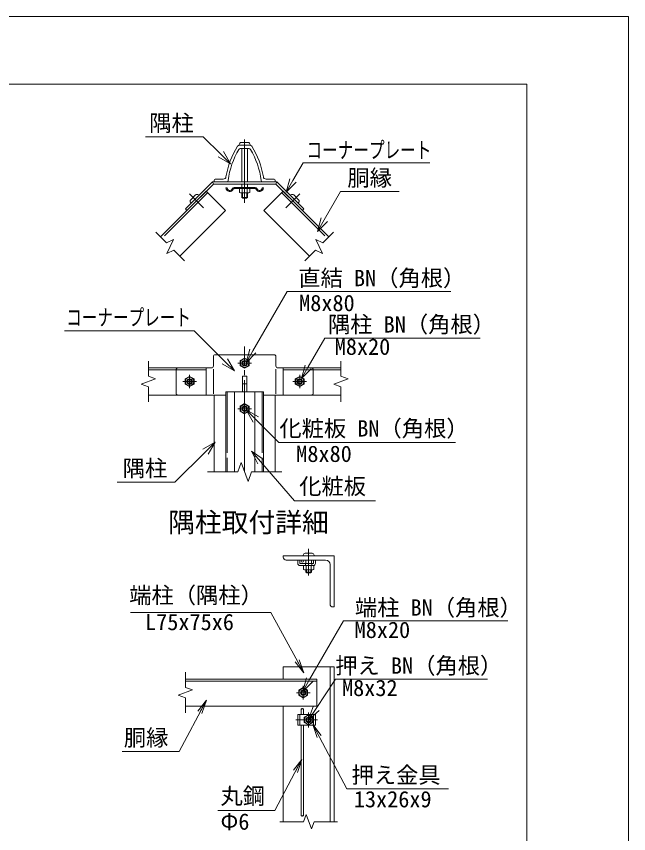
# Model space of a CAD drawing. Units: millimetres, scale not verified. Extents: x -4200 to 4200, y -2970 to 2970.
# Drawn here: x 2398 to 4200, y 564 to 2970 of the extents above; entities that cross this region are included whole.
import ezdxf
from ezdxf.enums import TextEntityAlignment as Align

# ---------------------------------------------------------------- set-up
doc = ezdxf.new("R2010")
doc.units = ezdxf.units.MM
doc.header["$LTSCALE"] = 15
doc.linetypes.add('LONG_CHAIN', pattern=[21, 18, -1, 1, -1])
doc.linetypes.add('LONG_DASHED2', pattern=[13, 12, -1])
for name, color, linetype, lineweight in [('0-0_D-STR1', 1, 'Continuous', 9), ('0-1_D-BMK', 2, 'LONG_CHAIN', 9), ('0-2_D-STR-DIM', 7, 'Continuous', 9), ('0-6_0', 7, 'Continuous', 9), ('0-7_D-STR-TXT', 7, 'Continuous', 9), ('0-9_D-STR3', 3, 'Continuous', 9), ('0-B_D-TTL', 2, 'Continuous', 9)]:
    doc.layers.add(name, color=color, linetype=linetype, lineweight=lineweight)
doc.layers.add('0-8_D-TTL-TXT', color=7, linetype='Continuous')
doc.styles.add('ＭＳ ゴシック', font='')
doc.styles.get('ＭＳ ゴシック').set_extended_font_data('MS Gothic')

# ---------------------------------------------------------------- blocks, each defined once
blk = doc.blocks.new('MLeader9')
at = {"layer": '0-6_0'}
blk.add_line((3028.22, 2536.31), (2999.77, 2564.43), dxfattribs=at)
for points in [[(2999.77, 2564.43), (2947.81, 2615.78), (2785.41, 2615.78), (2778.21, 2615.78)], [(3007.31, 2572.05), (3028.22, 2536.31), (2992.24, 2556.8)]]:
    blk.add_lwpolyline(points, dxfattribs=at)
blk = doc.blocks.new('MLeader10')
at = {"layer": '0-6_0'}
blk.add_line((3192.33, 2452.07), (3212.12, 2486.84), dxfattribs=at)
for points in [[(3212.12, 2486.84), (3241.85, 2539.06), (3607.82, 2539.06), (3615.02, 2539.06)], [(3221.44, 2481.53), (3192.33, 2452.07), (3202.81, 2492.14)]]:
    blk.add_lwpolyline(points, dxfattribs=at)
blk = doc.blocks.new('MLeader11')
at = {"layer": '0-6_0'}
blk.add_line((3284.28, 2336.7), (3304.28, 2371.35), dxfattribs=at)
for points in [[(3304.28, 2371.35), (3351.99, 2453.98), (3517.74, 2453.98), (3524.94, 2453.98)], [(3313.56, 2365.99), (3284.28, 2336.7), (3295, 2376.7)]]:
    blk.add_lwpolyline(points, dxfattribs=at)
blk = doc.blocks.new('MLeader12')
at = {"layer": '0-6_0'}
blk.add_line((3039.75, 1926.13), (3011.46, 1954.42), dxfattribs=at)
for points in [[(3011.46, 1954.42), (2921.25, 2044.63), (2547.03, 2044.63), (2539.83, 2044.63)], [(3019.04, 1962), (3039.75, 1926.13), (3003.88, 1946.84)]]:
    blk.add_lwpolyline(points, dxfattribs=at)
blk = doc.blocks.new('MLeader13')
at = {"layer": '0-6_0'}
blk.add_line((2983.14, 1716.7), (2954.86, 1688.41), dxfattribs=at)
for points in [[(2947.28, 1695.99), (2983.14, 1716.7), (2962.44, 1680.83)], [(2954.86, 1688.41), (2864.64, 1598.2), (2702.24, 1598.2), (2695.04, 1598.2)]]:
    blk.add_lwpolyline(points, dxfattribs=at)
blk = doc.blocks.new('MLeader14')
at = {"layer": '0-7_D-STR-TXT'}
blk.add_line((3090.18, 1689.53), (3116.32, 1659.25), dxfattribs=at)
for points in [[(3108.21, 1652.25), (3090.18, 1689.53), (3124.43, 1666.26)], [(3116.32, 1659.25), (3216.35, 1543.42), (3447.77, 1543.42), (3454.97, 1543.42)]]:
    blk.add_lwpolyline(points, dxfattribs=at)
blk = doc.blocks.new('_Open')
at = {"layer": '0-6_0'}
blk.add_line((-15, 2.5), (0, 0), dxfattribs=at)
blk.add_lwpolyline([(-15, -2.5), (0, 0), (-15, 0)], dxfattribs=at)
blk = doc.blocks.new('MLeader16')
at = {"layer": '0-7_D-STR-TXT'}
blk.add_line((3074.43, 1811.34), (3102.72, 1783.05), dxfattribs=at)
for points in [[(3095.14, 1775.47), (3074.43, 1811.34), (3110.3, 1790.63)], [(3102.72, 1783.05), (3170.64, 1715.13), (3683.08, 1715.13), (3690.28, 1715.13)]]:
    blk.add_lwpolyline(points, dxfattribs=at)
blk = doc.blocks.new('MLeader17')
at = {"layer": '0-6_0'}
blk.add_line((3073.93, 1950.37), (3093.94, 1985), dxfattribs=at)
for points in [[(3093.94, 1985), (3194.91, 2159.71), (3669.08, 2159.71), (3676.28, 2159.71)], [(3103.22, 1979.64), (3073.93, 1950.37), (3084.66, 1990.37)]]:
    blk.add_lwpolyline(points, dxfattribs=at)
blk = doc.blocks.new('MLeader18')
at = {"layer": '0-6_0'}
blk.add_line((3258.21, 898.88), (3280.31, 932.22), dxfattribs=at)
for points in [[(3280.31, 932.22), (3337.4, 1018.31), (3777.17, 1018.31), (3784.37, 1018.31)], [(3289.25, 926.29), (3258.21, 898.88), (3271.38, 938.14)]]:
    blk.add_lwpolyline(points, dxfattribs=at)
blk = doc.blocks.new('MLeader19')
at = {"layer": '0-6_0'}
blk.add_line((3240.81, 982.77), (3260.78, 1017.42), dxfattribs=at)
for points in [[(3260.78, 1017.42), (3360.59, 1190.58), (3836.97, 1190.58), (3844.17, 1190.58)], [(3270.07, 1012.07), (3240.81, 982.77), (3251.5, 1022.77)]]:
    blk.add_lwpolyline(points, dxfattribs=at)
blk = doc.blocks.new('MLeader22')
at = {"layer": '0-6_0'}
blk.add_line((3236.75, 1903.48), (3256.8, 1938.09), dxfattribs=at)
for points in [[(3256.8, 1938.09), (3305.94, 2022.9), (3755.71, 2022.9), (3762.91, 2022.9)], [(3266.08, 1932.72), (3236.75, 1903.48), (3247.53, 1943.46)]]:
    blk.add_lwpolyline(points, dxfattribs=at)

msp = doc.modelspace()

# ---------------------------------------------------------------- linework, layer by layer
at = {"layer": '0-0_D-STR1'}
for p, q in [((3054.91, 2590.84), (3084.93, 2590.84)), ((3057.04, 2580.84), (3082.8, 2580.84)), ((2979.92, 2482.84), (2979.92, 2487.84)), ((2979.92, 2482.84), (2979.92, 2487.84)), ((3016.63, 2482.84), (2979.92, 2482.84)), ((3007.07, 2490.84), (2982.92, 2490.84)), ((3123.21, 2482.84), (3159.92, 2482.84)), ((3132.77, 2490.84), (3156.92, 2490.84)), ((3159.92, 2482.84), (3159.92, 2487.84)), ((2956.71, 2455.22), (2822.36, 2320.87)), ((2956.71, 2455.22), (3013.28, 2398.65)), ((3018.12, 2465.64), (3014.92, 2465.21)), ((3039.39, 2466.44), (3100.45, 2466.44)), ((3039.4, 2463.24), (3100.44, 2463.24)), ((3121.72, 2465.64), (3124.92, 2465.21)), ((3183.13, 2455.22), (3126.56, 2398.65)), ((3183.13, 2455.22), (3317.48, 2320.87)), ((3013.28, 2398.65), (2878.93, 2264.3)), ((3126.56, 2398.65), (3260.91, 2264.3)), ((2786.82, 1934.95), (2956.71, 1934.95)), ((2786.82, 1928.95), (2956.71, 1928.95)), ((2956.71, 1934.95), (2956.71, 1854.95)), ((3353.02, 1934.95), (3183.13, 1934.95)), ((3183.13, 1934.95), (3183.13, 1854.95)), ((3353.02, 1928.95), (3183.13, 1928.95)), ((2786.82, 1854.95), (2956.71, 1854.95)), ((2979.92, 1628.7), (2979.92, 1854.95)), ((3014.92, 1864.95), (3014.92, 1628.7)), ((3124.92, 1864.95), (3014.92, 1864.95)), ((3039.92, 1864.95), (3039.92, 1628.7)), ((3099.92, 1864.95), (3099.92, 1628.7)), ((3124.92, 1864.95), (3124.92, 1628.7)), ((3159.92, 1628.7), (3159.92, 1854.95)), ((3353.02, 1854.95), (3183.13, 1854.95)), ((3183.21, 1381.36), (3333.21, 1381.36)), ((3183.21, 1378.36), (3183.21, 1381.36)), ((3333.21, 1381.36), (3333.21, 1231.36)), ((3308.21, 1369.36), (3192.21, 1369.36)), ((3321.21, 1240.36), (3321.21, 1356.36)), ((3333.21, 1231.36), (3330.21, 1231.36)), ((3183.21, 1054.88), (3333.21, 1054.88)), ((3183.21, 1018.88), (3183.21, 1054.88)), ((3321.21, 1054.88), (3321.21, 598.76)), ((3333.21, 1054.88), (3333.21, 598.76)), ((3282.21, 1018.88), (2895.36, 1018.88)), ((3282.21, 1012.88), (2895.36, 1012.88)), ((3282.21, 938.88), (3282.21, 1018.88)), ((3282.21, 938.88), (2895.36, 938.88)), ((3183.21, 598.76), (3183.21, 938.88))]:
    msp.add_line(p, q, dxfattribs=at)
at = {"layer": '0-0_D-STR1', "linetype": 'LONG_DASHED2'}
for p, q in [((2960.95, 2450.98), (2826.6, 2316.63)), ((3178.89, 2450.98), (3313.24, 2316.63)), ((3018.12, 1864.95), (3018.12, 1628.7)), ((3121.72, 1864.95), (3121.72, 1628.7))]:
    msp.add_line(p, q, dxfattribs=at)
at = {"layer": '0-0_D-STR1'}
for centre, radius, start, end in [((3251.92, 2459.44), 240, 147.73028, 170.85863), ((3251.92, 2459.44), 232, 149.15113, 173.11764), ((3054.91, 2583.84), 7, 90, 147.73028), ((3057.04, 2575.84), 5, 90, 149.15113), ((3082.8, 2575.84), 5, 30.84887, 90), ((3084.93, 2583.84), 7, 32.26972, 90), ((2887.92, 2459.44), 232, 6.88236, 30.84887), ((2887.92, 2459.44), 240, 9.14137, 32.26972), ((2982.92, 2487.84), 3, 90, 180), ((3007.07, 2498.84), 8, 270, 350.85863), ((3016.63, 2487.84), 5, 270, 353.11764), ((3123.21, 2487.84), 5, 186.88236, 270), ((3132.77, 2498.84), 8, 189.14137, 270), ((3156.92, 2487.84), 3, 0, 90), ((3026.12, 2465.64), 11.21, 182.19864, 337.12847), ((3026.12, 2465.64), 8, 180, 337.11462), ((3039.39, 2460.04), 6.4, 90, 157.11462), ((3039.4, 2460.04), 3.2, 90, 157.12847), ((3100.44, 2460.04), 3.2, 22.87153, 90), ((3100.45, 2460.04), 6.4, 22.88538, 90), ((3113.72, 2465.64), 11.21, 202.87153, 357.80136), ((3113.72, 2465.64), 8, 202.88538, 0), ((3192.21, 1378.36), 9, 180, 270), ((3308.21, 1356.36), 13, 360, 90), ((3330.21, 1240.36), 9, 180, 270)]:
    msp.add_arc(centre, radius, start, end, dxfattribs=at)
at = {"layer": '0-1_D-BMK'}
for p, q in [((3069.92, 2607.58), (3069.92, 2421.19)), ((2907.67, 2447.69), (2949.17, 2406.19)), ((3232.17, 2447.69), (3190.67, 2406.19)), ((3069.92, 1628.7), (3069.92, 1997.68)), ((3089.92, 1948.95), (3049.92, 1948.95)), ((2907.92, 1914.95), (2907.92, 1874.95)), ((3231.92, 1914.95), (3231.92, 1874.95)), ((2927.92, 1894.95), (2887.92, 1894.95)), ((3211.92, 1894.95), (3251.92, 1894.95)), ((3089.92, 1814.95), (3049.92, 1814.95)), ((3258.21, 1324.36), (3258.21, 1402.42)), ((3242.21, 958.88), (3242.21, 998.88)), ((3262.21, 978.88), (3222.21, 978.88)), ((3258.21, 920.88), (3258.21, 876.88)), ((3284.21, 898.88), (3220.21, 898.88))]:
    msp.add_line(p, q, dxfattribs=at)
at = {"layer": '0-2_D-STR-DIM'}
for p, q in [((2808.21, 2335.02), (2839.76, 2303.47)), ((3331.63, 2335.02), (3300.08, 2303.47)), ((3279.69, 2312.98), (3298.71, 2272.2)), ((3300.08, 2303.47), (3279.69, 2312.98)), ((2861.52, 2281.71), (2893.07, 2250.16)), ((3278.32, 2281.71), (3246.77, 2250.16)), ((3298.71, 2272.2), (3278.32, 2281.71)), ((2786.82, 1955.21), (2786.82, 1910.6)), ((3353.02, 1955.21), (3353.02, 1910.6)), ((2807.96, 1902.9), (2765.67, 1887.51)), ((2786.82, 1910.6), (2807.96, 1902.9)), ((2765.67, 1887.51), (2786.82, 1879.82)), ((2786.82, 1879.82), (2786.82, 1835.21)), ((3353.02, 1879.82), (3353.02, 1835.21)), ((3049.4, 1628.7), (3059.66, 1656.89)), ((3059.66, 1656.89), (3080.18, 1600.51)), ((2960.92, 1628.7), (3049.4, 1628.7)), ((3080.18, 1600.51), (3090.44, 1628.7)), ((3090.44, 1628.7), (3178.92, 1628.7)), ((3090.44, 1628.7), (3161.92, 1628.7)), ((2895.36, 1039.14), (2895.36, 994.53)), ((2916.51, 986.84), (2874.22, 971.45)), ((2895.36, 994.53), (2916.51, 986.84)), ((2874.22, 971.45), (2895.36, 963.75)), ((2895.36, 963.75), (2895.36, 919.14)), ((3251.25, 619.9), (3243.55, 598.76)), ((3266.64, 577.62), (3251.25, 619.9)), ((3173.21, 598.76), (3243.55, 598.76)), ((3274.33, 598.76), (3266.64, 577.62)), ((3274.33, 598.76), (3343.21, 598.76))]:
    msp.add_line(p, q, dxfattribs=at)
for points in [[(2839.76, 2303.47), (2860.15, 2312.98), (2841.13, 2272.2), (2861.52, 2281.71)], [(3353.02, 1910.6), (3374.17, 1902.9), (3331.88, 1887.51), (3353.02, 1879.82)]]:
    msp.add_lwpolyline(points, dxfattribs=at)
at = {"layer": '0-6_0'}
for centre, start, end in [((3237.81, 618.26), 228.88791, 311.11209), ((3241.01, 614.6), 48.88791, 131.11209), ((3241.01, 618.26), 228.88791, 311.11209)]:
    msp.add_arc(centre, 2.43, start, end, dxfattribs=at)
at = {"layer": '0-7_D-STR-TXT'}
for points in [[(2733.99, 1214.83), (3146.66, 1214.83), (3243, 1039.48)], [(2709.63, 805.73), (2877.31, 805.73), (2956.28, 954.63)], [(3670.12, 696.32), (3370.77, 696.32), (3271.5, 883.7)], [(2990.78, 631.87), (3158.45, 631.87), (3237.43, 780.78)]]:
    msp.add_lwpolyline(points, dxfattribs=at)
at = {"layer": '0-9_D-STR3'}
for p, q in [((3079.92, 2598.84), (3059.92, 2598.84)), ((3053.92, 2592.84), (3053.92, 2590.84)), ((3085.92, 2590.84), (3053.92, 2590.84)), ((3061.92, 2580.84), (3061.92, 2482.84)), ((3077.92, 2580.84), (3077.92, 2482.84)), ((3085.92, 2592.84), (3085.92, 2590.84)), ((2975.27, 2482.84), (2895.61, 2403.18)), ((2977.92, 2476.44), (2900.14, 2398.65)), ((2977.92, 2476.44), (3161.92, 2476.44)), ((3054.91, 2463.24), (3054.91, 2451.69)), ((3054.91, 2463.24), (3084.93, 2463.24)), ((3061.92, 2476.44), (3061.92, 2466.44)), ((3062.41, 2463.24), (3062.41, 2451.69)), ((3077.43, 2463.24), (3077.43, 2451.69)), ((3077.92, 2476.44), (3077.92, 2466.44)), ((3084.93, 2463.24), (3084.93, 2451.69)), ((3161.92, 2476.44), (3239.7, 2398.65)), ((2925.31, 2444.19), (2911.17, 2430.05)), ((2933.8, 2444.19), (2935.21, 2442.78)), ((3054.91, 2451.69), (3057.42, 2450.24)), ((3057.42, 2450.24), (3082.42, 2450.24)), ((3061.92, 2450.24), (3061.92, 2437.24)), ((3063.42, 2450.24), (3063.42, 2437.24)), ((3075.52, 2434.84), (3064.32, 2434.84)), ((3077.92, 2437.24), (3075.52, 2434.84)), ((3076.42, 2450.24), (3076.42, 2437.24)), ((3077.92, 2450.24), (3077.92, 2437.24)), ((3084.93, 2451.69), (3082.42, 2450.24)), ((3206.04, 2444.19), (3204.63, 2442.78)), ((3214.53, 2444.19), (3228.67, 2430.05)), ((2911.17, 2421.57), (2912.58, 2420.15)), ((3228.67, 2421.57), (3227.26, 2420.15)), ((2900.14, 2398.65), (2895.61, 2403.18)), ((3239.7, 2398.65), (3244.23, 2403.18)), ((2983.92, 1973.95), (3155.92, 1973.95)), ((2977.92, 1967.95), (2977.92, 1940.95)), ((3069.92, 1963.96), (3056.92, 1956.45)), ((3056.92, 1956.45), (3056.92, 1941.44)), ((3082.92, 1956.45), (3069.92, 1963.96)), ((3082.92, 1941.44), (3082.92, 1956.45)), ((3161.92, 1967.95), (3161.92, 1940.95)), ((2873.92, 1934.95), (2971.92, 1934.95)), ((2977.92, 1858.95), (2977.92, 1930.96)), ((3056.92, 1941.44), (3069.92, 1933.94)), ((3069.92, 1933.94), (3082.92, 1941.44)), ((3161.92, 1858.95), (3161.92, 1931.14)), ((3167.92, 1934.95), (3265.92, 1934.95)), ((3063.92, 1910.95), (3063.92, 1866.9)), ((3075.92, 1910.95), (3063.92, 1910.95)), ((3075.92, 1910.95), (3075.92, 1866.9)), ((3218.92, 1902.45), (3231.92, 1909.96)), ((3218.92, 1887.44), (3218.92, 1902.45)), ((3231.92, 1909.96), (3244.92, 1902.45)), ((3244.92, 1902.45), (3244.92, 1887.44)), ((3075.92, 1888.3), (3063.92, 1888.3)), ((3231.92, 1879.94), (3218.92, 1887.44)), ((3244.92, 1887.44), (3231.92, 1879.94)), ((2873.92, 1854.95), (3014.92, 1854.95)), ((3124.92, 1854.95), (3265.92, 1854.95)), ((3069.92, 1829.96), (3056.92, 1822.45)), ((3082.92, 1822.45), (3069.92, 1829.96)), ((3056.92, 1822.45), (3056.92, 1807.44)), ((3056.92, 1807.44), (3069.92, 1799.94)), ((3069.92, 1799.94), (3082.92, 1807.44)), ((3082.92, 1807.44), (3082.92, 1822.45)), ((3242.21, 1383.36), (3242.21, 1381.36)), ((3268.21, 1389.36), (3248.21, 1389.36)), ((3274.21, 1383.36), (3274.21, 1381.36)), ((3226.21, 1359.36), (3226.21, 1369.36)), ((3226.21, 1369.36), (3232.21, 1369.36)), ((3232.21, 1360.36), (3232.21, 1369.36)), ((3232.21, 1353.36), (3272.21, 1353.36)), ((3233.21, 1359.36), (3271.21, 1359.36)), ((3243.2, 1353.36), (3243.2, 1341.81)), ((3243.2, 1353.36), (3273.22, 1353.36)), ((3249.21, 1353.36), (3249.21, 1359.36)), ((3250.21, 1359.36), (3250.21, 1369.36)), ((3250.7, 1353.36), (3250.7, 1341.81)), ((3265.71, 1353.36), (3265.71, 1341.81)), ((3266.21, 1359.36), (3266.21, 1369.36)), ((3267.21, 1353.36), (3267.21, 1359.36)), ((3272.21, 1360.36), (3272.21, 1369.36)), ((3272.21, 1369.36), (3278.21, 1369.36)), ((3273.22, 1353.36), (3273.22, 1341.81)), ((3278.21, 1359.36), (3278.21, 1369.36)), ((3243.2, 1341.81), (3245.71, 1340.36)), ((3245.71, 1340.36), (3270.71, 1340.36)), ((3250.21, 1340.36), (3250.21, 1333.76)), ((3251.71, 1340.36), (3251.71, 1332.26)), ((3263.81, 1331.36), (3252.61, 1331.36)), ((3266.21, 1333.76), (3263.81, 1331.36)), ((3264.71, 1340.36), (3264.71, 1332.26)), ((3266.21, 1340.36), (3266.21, 1333.76)), ((3273.22, 1341.81), (3270.71, 1340.36)), ((3242.21, 993.89), (3229.21, 986.39)), ((3255.21, 986.39), (3242.21, 993.89)), ((3229.21, 986.39), (3229.21, 971.38)), ((3229.21, 971.38), (3242.21, 963.87)), ((3242.21, 963.87), (3255.21, 971.38)), ((3255.21, 971.38), (3255.21, 986.39)), ((3226.21, 914.88), (3226.21, 882.88)), ((3236.21, 914.88), (3236.21, 931.38)), ((3242.61, 914.88), (3242.61, 931.38)), ((3258.21, 913.89), (3245.21, 906.39)), ((3245.21, 906.39), (3245.21, 891.38)), ((3245.21, 891.38), (3258.21, 883.87)), ((3271.21, 906.39), (3258.21, 913.89)), ((3258.21, 883.87), (3271.21, 891.38)), ((3271.21, 891.38), (3271.21, 906.39)), ((3226.21, 882.88), (3278.21, 882.88)), ((3236.21, 616.43), (3236.21, 882.88)), ((3242.61, 616.43), (3242.61, 882.88))]:
    msp.add_line(p, q, dxfattribs=at)
at = {"layer": '0-9_D-STR3', "linetype": 'LONG_DASHED2'}
for p, q in [((2867.92, 1928.95), (2867.92, 1860.95)), ((3271.92, 1928.95), (3271.92, 1860.95)), ((3232.21, 914.88), (3232.21, 882.88)), ((3272.21, 914.88), (3272.21, 882.88))]:
    msp.add_line(p, q, dxfattribs=at)
at = {"layer": '0-9_D-STR3'}
for points in [[(2977.92, 2476.44), (2975.27, 2482.84), (3164.57, 2482.84)], [(3161.92, 2476.44), (3164.57, 2482.84), (3244.23, 2403.18)], [(3077.92, 2437.24), (3061.92, 2437.24), (3064.32, 2434.84)], [(3266.21, 1333.76), (3250.21, 1333.76), (3252.61, 1331.36)], [(3226.21, 914.88), (3278.21, 914.88), (3278.21, 882.88)]]:
    msp.add_lwpolyline(points, dxfattribs=at)
msp.add_lwpolyline([(2920.92, 1902.45), (2907.92, 1909.96), (2894.92, 1902.45), (2894.92, 1887.44), (2907.92, 1879.94), (2920.92, 1887.44)], close=True, dxfattribs=at)
for centre, radius in [((3069.92, 1948.95), 12.5), ((3069.92, 1948.95), 8), ((3069.92, 1948.95), 5.6), ((2907.92, 1894.95), 12.5), ((2907.92, 1894.95), 8), ((3231.92, 1894.95), 12.5), ((3231.92, 1894.95), 8), ((2907.92, 1894.95), 5.6), ((3231.92, 1894.95), 5.6), ((3069.92, 1814.95), 12.5), ((3069.92, 1814.95), 8), ((3069.92, 1814.95), 5.6), ((3239.41, 1366.16), 3.2), ((3242.21, 978.88), 12.5), ((3242.21, 978.88), 8), ((3242.21, 978.88), 5.6), ((3258.21, 898.88), 12.5), ((3258.21, 898.88), 8), ((3258.21, 898.88), 5.6)]:
    msp.add_circle(centre, radius, dxfattribs=at)
for centre, radius, start, end in [((3059.92, 2592.84), 6, 90, 180), ((3079.92, 2592.84), 6, 0, 90), ((2929.55, 2439.95), 6, 45, 135), ((3058.66, 2457.17), 6.64, 235.61585, 304.38416), ((3069.92, 2475.36), 24.84, 252.4121, 287.5879), ((3081.18, 2457.17), 6.64, 235.61586, 304.38414), ((3210.29, 2439.95), 6, 45, 135), ((2915.41, 2425.81), 6, 135, 225), ((3224.43, 2425.81), 6, 315, 45), ((2983.92, 1967.95), 6, 90, 180), ((3155.92, 1967.95), 6, 0, 90), ((2971.92, 1940.95), 6, 270, 0), ((3167.92, 1940.95), 6, 180, 270), ((3248.21, 1383.36), 6, 90, 180), ((3268.21, 1383.36), 6, 0, 90), ((3232.21, 1359.36), 6, 180, 270), ((3233.21, 1360.36), 1, 180, 270), ((3271.21, 1360.36), 1, 270, 0), ((3272.21, 1359.36), 6, 270, 0), ((3246.95, 1347.3), 6.64, 235.61585, 304.38416), ((3258.21, 1365.49), 24.84, 252.4121, 287.5879), ((3269.46, 1347.3), 6.64, 235.61586, 304.38414), ((3237.81, 929.55), 2.43, 48.88791, 131.11209), ((3237.81, 933.22), 2.43, 228.88791, 311.11209), ((3241.01, 929.55), 2.43, 48.88791, 131.11209)]:
    msp.add_arc(centre, radius, start, end, dxfattribs=at)
at = {"layer": '0-9_D-STR3', "linetype": 'LONG_DASHED2'}
for centre, start, end in [((2873.92, 1928.95), 90, 180), ((3265.92, 1928.95), 0, 90), ((2873.92, 1860.95), 180, 270), ((3265.92, 1860.95), 270, 0)]:
    msp.add_arc(centre, 6, start, end, dxfattribs=at)
at = {"layer": '0-B_D-TTL', "color": 7}
msp.add_lwpolyline([(-4200.11, -2969.92), (4199.89, -2969.92), (4199.89, 2970.08), (-4200.11, 2970.08)], close=True, dxfattribs=at)
at = {"layer": '0-B_D-TTL'}
msp.add_lwpolyline([(-3900.11, 2770.08), (3899.89, 2770.08), (3899.89, -2769.92), (-3900.11, -2769.92)], close=True, dxfattribs=at)

# ---------------------------------------------------------------- block references
at = {"layer": '0-6_0'}
for name in ['MLeader9', 'MLeader10', 'MLeader11', 'MLeader17', 'MLeader12', 'MLeader22', 'MLeader13', 'MLeader19', 'MLeader18']:
    msp.add_blockref(name, (0, 0), dxfattribs=at)
at = {"layer": '0-7_D-STR-TXT'}
for name in ['MLeader16', 'MLeader14']:
    msp.add_blockref(name, (0, 0), dxfattribs=at)
at = {"layer": '0-7_D-STR-TXT', "xscale": 2.666667, "yscale": 2.666667}
for p, rotation in [((3243.96, 1037.73), 298.78475), ((2957.22, 956.4), 62.05959), ((3270.57, 885.47), 117.91483), ((3238.36, 782.54), 62.05959)]:
    msp.add_blockref('_Open', p, dxfattribs=dict(at, rotation=rotation))

# ---------------------------------------------------------------- texts
at = {"layer": '0-7_D-STR-TXT', "style": 'ＭＳ ゴシック'}
for s, p in [('隅柱', (2789.1, 2617.43)), ('胴縁', (3372.29, 2456.21)), ('直結 BN（角根）', (3227.81, 2161.27)), ('M8x80', (3230.23, 2087.76)), ('隅柱 BN（角根）', (3315.16, 2024.83)), ('M8x20', (3334.97, 1959.13)), ('化粧板 BN（角根）', (3172.05, 1718.57)), ('M8x80', (3221.74, 1643.81)), ('隅柱', (2710.98, 1601.12)), ('化粧板', (3230.36, 1548.19)), ('端柱（隅柱）', (2730.19, 1227.41)), ('端柱 BN（角根）', (3394.36, 1191.2)), ('L75x75x6', (2776.83, 1148.55)), ('M8x20', (3393.51, 1125.51)), ('押え BN（角根）', (3336.62, 1020.23)), ('M8x32', (3356.43, 954.54)), ('胴縁', (2714.4, 808.1)), ('押え金具', (3384.36, 698.13)), ('丸鋼', (2998.76, 636.27)), ('13x26x9', (3391.19, 626.95)), ('Φ6', (2998.76, 561.07))]:
    msp.add_text(s, height=48.06, dxfattribs=at).set_placement(p, align=Align.BOTTOM_LEFT)
at = {"layer": '0-7_D-STR-TXT', "style": 'ＭＳ ゴシック', "width": 0.7}
for p in [(3252.13, 2538.09), (2544.6, 2045.31)]:
    msp.add_text('コーナープレート', height=48.06, dxfattribs=at).set_placement(p, align=Align.BOTTOM_LEFT)
at = {"layer": '0-8_D-TTL-TXT', "style": 'ＭＳ ゴシック'}
msp.add_text('隅柱取付詳細', height=57.73, dxfattribs=at).set_placement((2844.84, 1434.22), align=Align.BOTTOM_LEFT)

doc.saveas('drawing.dxf')
